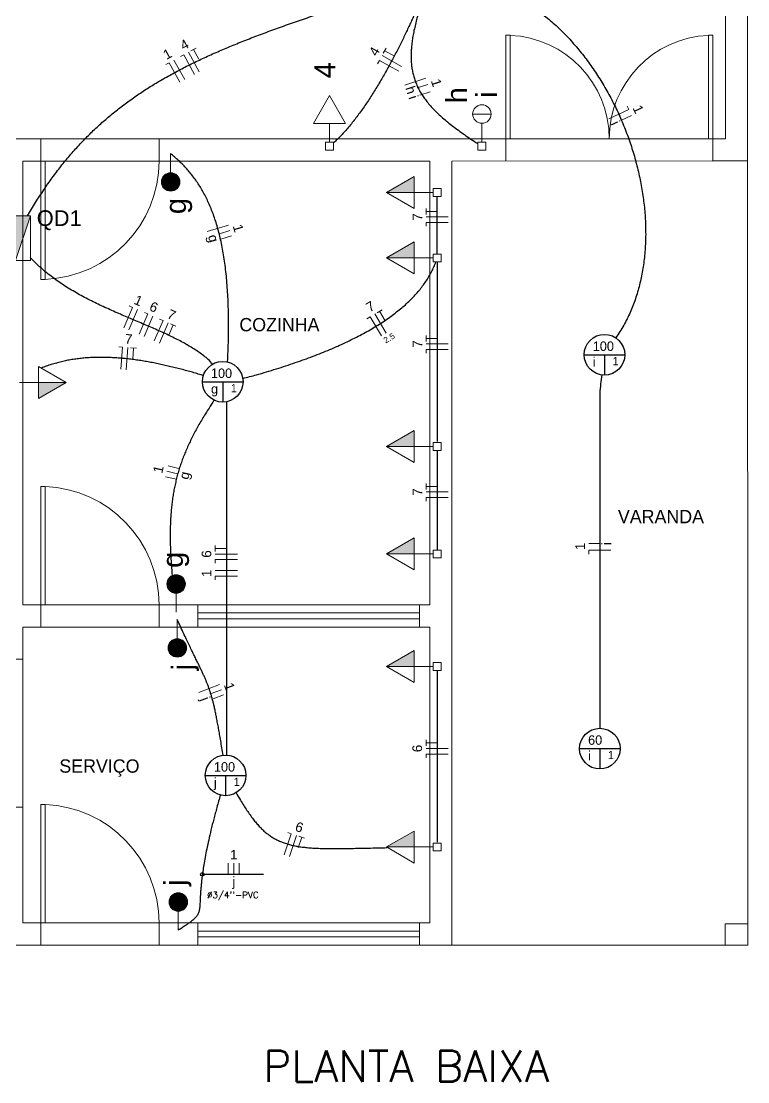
# Model space of a CAD drawing. Header units: millimetres. Extents: x -55.9 to 28.2, y -20.2 to 39.2.
# Drawn here: x -29.36 to -19.53, y 11.3 to 25.64 of the extents above; entities that cross this region are included whole.
import ezdxf

# ---------------------------------------------------------------- set-up
doc = ezdxf.new("R2010")
doc.units = ezdxf.units.MM
doc.header["$MEASUREMENT"] = 0
for name, color, linetype, lineweight in [('Arquitetura', 134, 'Continuous', 5), ('EL-Condutos', 4, 'Continuous', 30), ('EL-Fios', 9, 'Continuous', 20), ('EL-Textos fios', 7, 'Continuous', 20), ('EL-Textos pontos', 5, 'Continuous', 20), ('P-SIMBOL', 5, 'Continuous', 20)]:
    doc.layers.add(name, color=color, linetype=linetype, lineweight=lineweight)
doc.layers.add('luminarias', color=6, linetype='Continuous')
doc.styles.add('Arial', font='arial.ttf')
doc.styles.add('ROMANS', font='ROMANS')
doc.styles.add('txt', font='txt')

msp = doc.modelspace()

# ---------------------------------------------------------------- hatches: boundary and pattern name
at = {"layer": 'P-SIMBOL', "linetype": 'Continuous'}
for points in [[(-27.46, 23.471), (-27.335, 23.471), (-27.335, 23.596), (-27.355, 23.595), (-27.388, 23.584), (-27.409, 23.572), (-27.425, 23.558), (-27.441, 23.537), (-27.454, 23.511), (-27.459, 23.485), (-27.459, 23.471)], [(-27.21, 23.471), (-27.335, 23.471), (-27.335, 23.596), (-27.316, 23.595), (-27.282, 23.584), (-27.261, 23.572), (-27.245, 23.558), (-27.229, 23.537), (-27.217, 23.511), (-27.211, 23.485), (-27.211, 23.471)], [(-24.041, 23.327), (-24.416, 23.327), (-24.041, 23.544)], [(-27.46, 23.471), (-27.335, 23.471), (-27.335, 23.346), (-27.355, 23.347), (-27.388, 23.358), (-27.409, 23.37), (-27.425, 23.384), (-27.441, 23.405), (-27.454, 23.431), (-27.459, 23.457), (-27.459, 23.471)], [(-27.21, 23.471), (-27.335, 23.471), (-27.335, 23.346), (-27.316, 23.347), (-27.282, 23.358), (-27.261, 23.37), (-27.245, 23.384), (-27.229, 23.405), (-27.217, 23.431), (-27.211, 23.457), (-27.211, 23.471)], [(-29.232, 23.012), (-29.432, 23.012), (-29.432, 22.41)], [(-24.041, 22.442), (-24.416, 22.442), (-24.041, 22.659)], [(-29.123, 20.76), (-28.748, 20.76), (-29.123, 20.544)], [(-24.041, 19.893), (-24.416, 19.893), (-24.041, 20.109)], [(-24.041, 18.441), (-24.416, 18.441), (-24.041, 18.657)], [(-27.386, 18.035), (-27.261, 18.035), (-27.261, 18.16), (-27.28, 18.159), (-27.314, 18.148), (-27.335, 18.136), (-27.351, 18.122), (-27.367, 18.101), (-27.38, 18.075), (-27.385, 18.049), (-27.385, 18.035)], [(-27.136, 18.035), (-27.261, 18.035), (-27.261, 18.16), (-27.242, 18.159), (-27.208, 18.148), (-27.187, 18.136), (-27.171, 18.122), (-27.155, 18.101), (-27.142, 18.075), (-27.137, 18.049), (-27.137, 18.035)], [(-27.386, 18.035), (-27.261, 18.035), (-27.261, 17.91), (-27.28, 17.911), (-27.314, 17.922), (-27.335, 17.934), (-27.351, 17.948), (-27.367, 17.969), (-27.38, 17.995), (-27.385, 18.021), (-27.385, 18.035)], [(-27.136, 18.035), (-27.261, 18.035), (-27.261, 17.91), (-27.242, 17.911), (-27.208, 17.922), (-27.187, 17.934), (-27.171, 17.948), (-27.155, 17.969), (-27.142, 17.995), (-27.137, 18.021), (-27.137, 18.035)], [(-27.37, 17.171), (-27.245, 17.171), (-27.245, 17.296), (-27.265, 17.295), (-27.299, 17.284), (-27.32, 17.272), (-27.336, 17.258), (-27.352, 17.237), (-27.364, 17.211), (-27.37, 17.185), (-27.369, 17.171)], [(-27.12, 17.171), (-27.245, 17.171), (-27.245, 17.296), (-27.226, 17.295), (-27.192, 17.284), (-27.171, 17.272), (-27.155, 17.258), (-27.139, 17.237), (-27.127, 17.211), (-27.121, 17.185), (-27.121, 17.171)], [(-27.37, 17.171), (-27.245, 17.171), (-27.245, 17.046), (-27.265, 17.047), (-27.299, 17.058), (-27.32, 17.07), (-27.336, 17.084), (-27.352, 17.105), (-27.364, 17.131), (-27.37, 17.157), (-27.369, 17.171)], [(-27.12, 17.171), (-27.245, 17.171), (-27.245, 17.046), (-27.226, 17.047), (-27.192, 17.058), (-27.171, 17.07), (-27.155, 17.084), (-27.139, 17.105), (-27.127, 17.131), (-27.121, 17.157), (-27.121, 17.171)], [(-24.041, 16.918), (-24.416, 16.918), (-24.041, 17.135)], [(-24.041, 14.479), (-24.416, 14.479), (-24.041, 14.695)], [(-27.357, 13.735), (-27.232, 13.735), (-27.232, 13.86), (-27.251, 13.859), (-27.285, 13.848), (-27.306, 13.836), (-27.322, 13.822), (-27.338, 13.801), (-27.35, 13.775), (-27.356, 13.749), (-27.356, 13.735)], [(-27.107, 13.735), (-27.232, 13.735), (-27.232, 13.86), (-27.212, 13.859), (-27.178, 13.848), (-27.157, 13.836), (-27.141, 13.822), (-27.125, 13.801), (-27.113, 13.775), (-27.107, 13.749), (-27.108, 13.735)], [(-27.357, 13.735), (-27.232, 13.735), (-27.232, 13.61), (-27.251, 13.611), (-27.285, 13.622), (-27.306, 13.634), (-27.322, 13.648), (-27.338, 13.669), (-27.35, 13.695), (-27.356, 13.721), (-27.356, 13.735)], [(-27.107, 13.735), (-27.232, 13.735), (-27.232, 13.61), (-27.212, 13.611), (-27.178, 13.622), (-27.157, 13.634), (-27.141, 13.648), (-27.125, 13.669), (-27.113, 13.695), (-27.107, 13.721), (-27.108, 13.735)]]:
    msp.add_hatch(color=256, dxfattribs=at).paths.add_polyline_path(points)

# ---------------------------------------------------------------- linework, layer by layer
msp.add_line((-26.081, 14.109), (-26.882, 14.109))
msp.add_circle((-26.906, 14.109), 0.0237)
at = {"layer": 'Arquitetura'}
for p, q in [((-19.832, 27.108), (-19.832, 24.053)), ((-19.534, 27.108), (-19.532, 13.153)), ((-29.832, 24.053), (-29.092, 24.053)), ((-29.092, 24.053), (-29.092, 23.753)), ((-27.492, 24.053), (-29.092, 24.053)), ((-27.492, 24.053), (-22.802, 24.053)), ((-27.492, 24.053), (-27.492, 23.753)), ((-22.832, 24.054), (-20.035, 24.053)), ((-22.802, 24.054), (-22.802, 23.754)), ((-20.005, 24.053), (-20.005, 23.753)), ((-20.005, 24.053), (-19.832, 24.053)), ((-29.332, 23.753), (-29.332, 17.753)), ((-29.332, 23.753), (-29.092, 23.753)), ((-27.492, 23.753), (-29.092, 23.753)), ((-27.492, 23.753), (-23.832, 23.753)), ((-23.832, 23.753), (-23.832, 17.753)), ((-23.532, 23.753), (-22.802, 23.754)), ((-23.532, 23.753), (-23.532, 13.153)), ((-22.802, 23.754), (-20.005, 23.753)), ((-20.005, 23.754), (-19.533, 23.754)), ((-29.332, 17.753), (-29.092, 17.753)), ((-29.092, 17.753), (-29.092, 17.453)), ((-27.492, 17.753), (-29.092, 17.753)), ((-27.492, 17.753), (-27.492, 17.453)), ((-27.492, 17.753), (-26.969, 17.753)), ((-26.969, 17.753), (-26.969, 17.453)), ((-26.969, 17.643), (-23.971, 17.643)), ((-23.969, 17.753), (-23.832, 17.753)), ((-23.969, 17.753), (-23.969, 17.453)), ((-26.969, 17.563), (-23.971, 17.563)), ((-29.332, 17.453), (-29.332, 17.019)), ((-29.332, 17.453), (-29.092, 17.453)), ((-27.492, 17.453), (-29.092, 17.453)), ((-27.492, 17.453), (-26.969, 17.453)), ((-23.969, 17.453), (-23.832, 17.453)), ((-23.832, 17.453), (-23.832, 13.453)), ((-29.632, 17.019), (-29.332, 17.019)), ((-29.632, 15.019), (-29.332, 15.019)), ((-29.332, 15.019), (-29.332, 13.453)), ((-29.332, 13.453), (-29.092, 13.453)), ((-29.092, 13.453), (-29.092, 13.153)), ((-27.492, 13.453), (-29.092, 13.453)), ((-27.492, 13.453), (-27.492, 13.153)), ((-27.492, 13.453), (-26.969, 13.453)), ((-26.969, 13.453), (-26.969, 13.153)), ((-26.969, 13.343), (-23.971, 13.343)), ((-23.969, 13.453), (-23.832, 13.453)), ((-23.969, 13.453), (-23.969, 13.153)), ((-26.969, 13.263), (-23.971, 13.263)), ((-29.632, 13.153), (-29.092, 13.153)), ((-27.492, 13.153), (-29.092, 13.153)), ((-27.492, 13.153), (-26.969, 13.153)), ((-23.969, 13.153), (-23.532, 13.153)), ((-23.532, 13.153), (-19.532, 13.153))]:
    msp.add_line(p, q, dxfattribs=at)
at = {"layer": 'Arquitetura', "color": 1}
for p, q in [((-26.969, 17.753), (-23.969, 17.753)), ((-26.969, 17.453), (-23.969, 17.453)), ((-29.332, 15.019), (-29.332, 17.019)), ((-26.969, 13.453), (-23.969, 13.453)), ((-26.969, 13.153), (-23.969, 13.153))]:
    msp.add_line(p, q, dxfattribs=at)
at = {"layer": 'Arquitetura'}
for points in [[(-22.805, 25.453), (-22.745, 25.453), (-22.745, 24.053), (-22.805, 24.053), (-22.805, 25.453)], [(-20.065, 25.453), (-20.005, 25.453), (-20.005, 24.053), (-20.065, 24.053), (-20.065, 25.453)], [(-29.032, 22.153), (-29.092, 22.153), (-29.092, 23.753), (-29.032, 23.753), (-29.032, 22.153)], [(-29.032, 19.353), (-29.092, 19.353), (-29.092, 17.753), (-29.032, 17.753), (-29.032, 19.353)], [(-29.032, 15.053), (-29.092, 15.053), (-29.092, 13.453), (-29.032, 13.453), (-29.032, 15.053)], [(-19.532, 13.153), (-19.837, 13.153), (-19.837, 13.439), (-19.532, 13.439), (-19.532, 13.153)]]:
    msp.add_lwpolyline(points, close=True, dxfattribs=at)
at = {"layer": 'Arquitetura', "color": 8}
for centre, radius, start, end in [((-22.805, 24.053), 1.4, 0, 87.5437), ((-20.005, 24.053), 1.4, 92.4563, 180), ((-29.094, 23.754), 1.602, 272.22, 359.969), ((-29.094, 17.752), 1.602, 0.031, 87.7802), ((-29.094, 13.452), 1.602, 0.031, 87.7802)]:
    msp.add_arc(centre, radius, start, end, dxfattribs=at)
at = {"layer": 'EL-Condutos', "linetype": 'Continuous'}
for points in [[(-29.269, 23.011), (-29.161, 23.192), (-29.05, 23.363), (-28.936, 23.526), (-28.819, 23.681), (-28.698, 23.828), (-28.574, 23.968), (-28.446, 24.1), (-28.314, 24.226), (-28.178, 24.346), (-28.038, 24.46), (-27.894, 24.568), (-27.744, 24.672), (-27.591, 24.771), (-27.432, 24.865), (-27.268, 24.956), (-27.099, 25.044), (-26.925, 25.128), (-26.745, 25.21), (-26.56, 25.29), (-26.368, 25.368), (-26.171, 25.445), (-25.967, 25.521), (-25.757, 25.597), (-25.54, 25.672), (-25.317, 25.748), (-25.086, 25.824), (-24.849, 25.901), (-24.604, 25.98), (-24.352, 26.061), (-24.096, 26.144)], [(-23.56, 26.232), (-23.367, 26.212), (-23.171, 26.172), (-22.981, 26.114), (-22.797, 26.038), (-22.618, 25.946), (-22.447, 25.839), (-22.282, 25.718), (-22.125, 25.584), (-21.976, 25.437), (-21.835, 25.279), (-21.702, 25.111), (-21.578, 24.934), (-21.464, 24.749), (-21.359, 24.557), (-21.264, 24.359), (-21.18, 24.156), (-21.106, 23.949), (-21.044, 23.739), (-20.993, 23.527), (-20.955, 23.314), (-20.928, 23.102), (-20.915, 22.891), (-20.914, 22.682), (-20.928, 22.476), (-20.955, 22.274), (-20.996, 22.078), (-21.052, 21.888), (-21.123, 21.706), (-21.21, 21.532), (-21.316, 21.362)], [(-23.935, 25.972), (-23.96, 25.914), (-23.983, 25.861), (-24.008, 25.805), (-24.034, 25.745), (-24.062, 25.684), (-24.092, 25.619), (-24.123, 25.553), (-24.155, 25.485), (-24.189, 25.415), (-24.224, 25.344), (-24.26, 25.271), (-24.298, 25.198), (-24.337, 25.124), (-24.377, 25.05), (-24.418, 24.975), (-24.46, 24.901), (-24.503, 24.826), (-24.548, 24.753), (-24.593, 24.68), (-24.639, 24.608), (-24.685, 24.537), (-24.733, 24.468), (-24.781, 24.401), (-24.83, 24.335), (-24.879, 24.272), (-24.929, 24.211), (-24.98, 24.153), (-25.031, 24.098), (-25.083, 24.046), (-25.134, 23.998)], [(-23.921, 25.967), (-23.953, 25.867), (-23.98, 25.775), (-24.005, 25.686), (-24.026, 25.6), (-24.045, 25.518), (-24.06, 25.439), (-24.071, 25.363), (-24.079, 25.289), (-24.084, 25.219), (-24.085, 25.15), (-24.082, 25.084), (-24.075, 25.02), (-24.064, 24.958), (-24.049, 24.897), (-24.03, 24.838), (-24.007, 24.78), (-23.98, 24.723), (-23.948, 24.666), (-23.911, 24.611), (-23.87, 24.556), (-23.824, 24.501), (-23.774, 24.446), (-23.718, 24.392), (-23.658, 24.337), (-23.592, 24.281), (-23.521, 24.225), (-23.445, 24.168), (-23.364, 24.11), (-23.277, 24.05), (-23.184, 23.989)], [(-26.566, 21.036), (-26.559, 21.183), (-26.554, 21.341), (-26.552, 21.493), (-26.553, 21.64), (-26.556, 21.78), (-26.561, 21.915), (-26.569, 22.044), (-26.579, 22.168), (-26.592, 22.287), (-26.607, 22.401), (-26.624, 22.51), (-26.643, 22.614), (-26.665, 22.714), (-26.689, 22.809), (-26.715, 22.9), (-26.743, 22.987), (-26.773, 23.07), (-26.805, 23.149), (-26.839, 23.224), (-26.875, 23.296), (-26.913, 23.365), (-26.953, 23.43), (-26.995, 23.492), (-27.038, 23.551), (-27.083, 23.607), (-27.13, 23.661), (-27.179, 23.713), (-27.23, 23.761), (-27.282, 23.808), (-27.335, 23.853)], [(-23.732, 22.495), (-23.732, 22.531), (-23.732, 22.565), (-23.732, 22.597), (-23.732, 22.628), (-23.732, 22.656), (-23.732, 22.683), (-23.732, 22.709), (-23.732, 22.734), (-23.732, 22.757), (-23.732, 22.78), (-23.732, 22.802), (-23.732, 22.823), (-23.732, 22.844), (-23.732, 22.864), (-23.732, 22.885), (-23.732, 22.905), (-23.732, 22.926), (-23.732, 22.946), (-23.732, 22.968), (-23.732, 22.99), (-23.732, 23.012), (-23.732, 23.036), (-23.732, 23.06), (-23.732, 23.086), (-23.732, 23.113), (-23.732, 23.142), (-23.732, 23.172), (-23.732, 23.205), (-23.732, 23.239), (-23.732, 23.275)], [(-26.77, 21.005), (-26.827, 21.07), (-26.887, 21.119), (-26.952, 21.167), (-27.02, 21.212), (-27.092, 21.256), (-27.167, 21.299), (-27.245, 21.34), (-27.326, 21.38), (-27.409, 21.42), (-27.495, 21.458), (-27.582, 21.497), (-27.671, 21.535), (-27.761, 21.573), (-27.853, 21.612), (-27.945, 21.651), (-28.037, 21.691), (-28.13, 21.732), (-28.223, 21.774), (-28.315, 21.817), (-28.407, 21.862), (-28.498, 21.909), (-28.588, 21.958), (-28.676, 22.009), (-28.763, 22.063), (-28.848, 22.119), (-28.93, 22.179), (-29.01, 22.241), (-29.088, 22.307), (-29.162, 22.377), (-29.233, 22.45)], [(-26.36, 20.815), (-26.175, 20.862), (-26.039, 20.902), (-25.906, 20.943), (-25.777, 20.984), (-25.651, 21.027), (-25.529, 21.07), (-25.41, 21.114), (-25.296, 21.159), (-25.184, 21.204), (-25.077, 21.251), (-24.973, 21.298), (-24.873, 21.347), (-24.776, 21.396), (-24.684, 21.446), (-24.595, 21.497), (-24.511, 21.549), (-24.43, 21.602), (-24.353, 21.656), (-24.28, 21.712), (-24.211, 21.768), (-24.146, 21.825), (-24.086, 21.883), (-24.029, 21.942), (-23.976, 22.003), (-23.928, 22.064), (-23.884, 22.126), (-23.844, 22.19), (-23.809, 22.255), (-23.777, 22.321), (-23.75, 22.388)], [(-23.732, 22.39), (-23.732, 22.273), (-23.732, 22.164), (-23.732, 22.062), (-23.732, 21.966), (-23.732, 21.876), (-23.732, 21.79), (-23.732, 21.71), (-23.732, 21.633), (-23.732, 21.561), (-23.732, 21.491), (-23.732, 21.424), (-23.732, 21.359), (-23.732, 21.295), (-23.732, 21.233), (-23.732, 21.171), (-23.732, 21.109), (-23.732, 21.047), (-23.732, 20.984), (-23.732, 20.919), (-23.732, 20.852), (-23.732, 20.783), (-23.732, 20.71), (-23.732, 20.634), (-23.732, 20.554), (-23.732, 20.47), (-23.732, 20.38), (-23.732, 20.285), (-23.732, 20.183), (-23.732, 20.075), (-23.732, 19.959)], [(-26.892, 20.853), (-26.924, 20.862), (-27.001, 20.885), (-27.078, 20.907), (-27.156, 20.928), (-27.234, 20.949), (-27.311, 20.968), (-27.389, 20.986), (-27.467, 21.004), (-27.544, 21.02), (-27.622, 21.034), (-27.699, 21.048), (-27.776, 21.06), (-27.853, 21.07), (-27.929, 21.079), (-28.006, 21.087), (-28.082, 21.092), (-28.157, 21.096), (-28.232, 21.098), (-28.307, 21.098), (-28.381, 21.097), (-28.454, 21.093), (-28.527, 21.087), (-28.599, 21.078), (-28.671, 21.068), (-28.741, 21.055), (-28.811, 21.04), (-28.88, 21.022), (-28.949, 21.002), (-29.016, 20.979), (-29.083, 20.954)], [(-21.505, 20.862), (-21.532, 20.615), (-21.532, 20.406), (-21.532, 20.208), (-21.532, 20.023), (-21.532, 19.847), (-21.532, 19.681), (-21.532, 19.524), (-21.532, 19.374), (-21.532, 19.23), (-21.532, 19.093), (-21.532, 18.96), (-21.532, 18.831), (-21.532, 18.705), (-21.532, 18.581), (-21.532, 18.457), (-21.532, 18.334), (-21.532, 18.21), (-21.532, 18.084), (-21.532, 17.955), (-21.532, 17.823), (-21.532, 17.685), (-21.532, 17.543), (-21.532, 17.393), (-21.532, 17.236), (-21.532, 17.071), (-21.532, 16.896), (-21.532, 16.711), (-21.532, 16.514), (-21.532, 16.306), (-21.532, 16.084)], [(-26.75, 20.522), (-26.816, 20.413), (-26.864, 20.337), (-26.909, 20.263), (-26.952, 20.19), (-26.992, 20.118), (-27.03, 20.047), (-27.065, 19.976), (-27.098, 19.906), (-27.129, 19.836), (-27.157, 19.766), (-27.184, 19.696), (-27.208, 19.626), (-27.23, 19.556), (-27.25, 19.485), (-27.267, 19.413), (-27.283, 19.341), (-27.297, 19.267), (-27.309, 19.193), (-27.319, 19.117), (-27.327, 19.04), (-27.333, 18.961), (-27.338, 18.88), (-27.34, 18.797), (-27.341, 18.712), (-27.341, 18.625), (-27.339, 18.535), (-27.335, 18.443), (-27.33, 18.348), (-27.323, 18.25), (-27.315, 18.149)], [(-26.582, 20.488), (-26.582, 20.265), (-26.582, 20.055), (-26.582, 19.857), (-26.582, 19.671), (-26.582, 19.495), (-26.582, 19.329), (-26.582, 19.171), (-26.582, 19.021), (-26.582, 18.877), (-26.582, 18.74), (-26.582, 18.606), (-26.582, 18.477), (-26.582, 18.351), (-26.582, 18.226), (-26.582, 18.103), (-26.582, 17.979), (-26.582, 17.855), (-26.582, 17.728), (-26.582, 17.599), (-26.582, 17.466), (-26.582, 17.328), (-26.582, 17.185), (-26.582, 17.035), (-26.582, 16.877), (-26.582, 16.711), (-26.582, 16.535), (-26.582, 16.349), (-26.582, 16.151), (-26.582, 15.941), (-26.582, 15.721)], [(-23.732, 19.841), (-23.732, 19.777), (-23.732, 19.717), (-23.732, 19.661), (-23.732, 19.608), (-23.732, 19.558), (-23.732, 19.511), (-23.732, 19.467), (-23.732, 19.424), (-23.732, 19.384), (-23.732, 19.345), (-23.732, 19.308), (-23.732, 19.272), (-23.732, 19.236), (-23.732, 19.201), (-23.732, 19.167), (-23.732, 19.132), (-23.732, 19.097), (-23.732, 19.062), (-23.732, 19.026), (-23.732, 18.988), (-23.732, 18.95), (-23.732, 18.909), (-23.732, 18.867), (-23.732, 18.822), (-23.732, 18.775), (-23.732, 18.725), (-23.732, 18.673), (-23.732, 18.616), (-23.732, 18.557), (-23.732, 18.493)], [(-26.626, 15.719), (-26.643, 15.82), (-26.658, 15.915), (-26.673, 16.002), (-26.687, 16.082), (-26.701, 16.155), (-26.714, 16.223), (-26.726, 16.285), (-26.738, 16.342), (-26.75, 16.396), (-26.762, 16.445), (-26.775, 16.492), (-26.788, 16.536), (-26.801, 16.578), (-26.815, 16.619), (-26.829, 16.659), (-26.845, 16.699), (-26.861, 16.739), (-26.879, 16.78), (-26.899, 16.823), (-26.92, 16.868), (-26.942, 16.915), (-26.966, 16.966), (-26.993, 17.02), (-27.021, 17.078), (-27.052, 17.142), (-27.085, 17.211), (-27.121, 17.286), (-27.16, 17.368), (-27.201, 17.456), (-27.245, 17.553)], [(-23.732, 16.866), (-23.732, 16.755), (-23.732, 16.651), (-23.732, 16.553), (-23.732, 16.461), (-23.732, 16.375), (-23.732, 16.293), (-23.732, 16.216), (-23.732, 16.143), (-23.732, 16.074), (-23.732, 16.007), (-23.732, 15.943), (-23.732, 15.881), (-23.732, 15.82), (-23.732, 15.761), (-23.732, 15.701), (-23.732, 15.642), (-23.732, 15.583), (-23.732, 15.522), (-23.732, 15.46), (-23.732, 15.396), (-23.732, 15.33), (-23.732, 15.261), (-23.732, 15.188), (-23.732, 15.112), (-23.732, 15.031), (-23.732, 14.945), (-23.732, 14.853), (-23.732, 14.756), (-23.732, 14.653), (-23.732, 14.543)], [(-26.45, 15.211), (-26.391, 15.111), (-26.347, 15.04), (-26.304, 14.974), (-26.262, 14.913), (-26.22, 14.856), (-26.179, 14.805), (-26.137, 14.758), (-26.095, 14.715), (-26.051, 14.676), (-26.007, 14.642), (-25.961, 14.61), (-25.914, 14.583), (-25.864, 14.559), (-25.812, 14.538), (-25.757, 14.52), (-25.7, 14.504), (-25.639, 14.491), (-25.574, 14.481), (-25.506, 14.473), (-25.433, 14.466), (-25.356, 14.462), (-25.274, 14.459), (-25.187, 14.458), (-25.094, 14.457), (-24.996, 14.458), (-24.891, 14.46), (-24.781, 14.462), (-24.663, 14.464), (-24.539, 14.467), (-24.407, 14.47)], [(-26.663, 15.182), (-26.71, 15.014), (-26.753, 14.854), (-26.79, 14.708), (-26.821, 14.573), (-26.847, 14.451), (-26.869, 14.339), (-26.887, 14.238), (-26.901, 14.147), (-26.912, 14.065), (-26.92, 13.991), (-26.926, 13.926), (-26.931, 13.868), (-26.934, 13.816), (-26.936, 13.771), (-26.938, 13.731), (-26.94, 13.695), (-26.942, 13.664), (-26.946, 13.637), (-26.951, 13.612), (-26.957, 13.59), (-26.967, 13.569), (-26.979, 13.549), (-26.994, 13.53), (-27.013, 13.51), (-27.036, 13.49), (-27.064, 13.468), (-27.097, 13.444), (-27.136, 13.417), (-27.18, 13.387), (-27.232, 13.353)]]:
    msp.add_spline(points, degree=3, dxfattribs=at)
at = {"layer": 'EL-Fios'}
for p, q in [((-27.062, 25.241), (-26.991, 25.279)), ((-26.954, 25.129), (-27.027, 25.26)), ((-24.46, 25.209), (-24.421, 25.279)), ((-24.309, 25.172), (-24.441, 25.244)), ((-27.145, 24.853), (-27.29, 25.116)), ((-27.202, 25.164), (-27.158, 25.188)), ((-27.014, 24.925), (-27.158, 25.188)), ((-26.948, 24.961), (-27.092, 25.224)), ((-24.537, 25.069), (-24.513, 25.113)), ((-24.251, 24.968), (-24.513, 25.113)), ((-24.214, 25.033), (-24.477, 25.179)), ((-27.399, 25.056), (-27.355, 25.08)), ((-27.211, 24.817), (-27.355, 25.08)), ((-24.17, 24.78), (-23.885, 24.873)), ((-24, 24.742), (-23.857, 24.788)), ((-23.967, 24.643), (-23.825, 24.689)), ((-21.413, 24.324), (-21.141, 24.451)), ((-21.162, 24.496), (-21.141, 24.451)), ((-21.239, 24.306), (-21.103, 24.37)), ((-23.882, 23.032), (-23.882, 23.112)), ((-23.732, 23.072), (-23.882, 23.072)), ((-23.582, 22.997), (-23.882, 22.997)), ((-26.841, 22.8), (-26.554, 22.885)), ((-26.676, 22.77), (-26.533, 22.813)), ((-23.582, 22.922), (-23.882, 22.922)), ((-23.882, 22.872), (-23.882, 22.922)), ((-26.655, 22.698), (-26.511, 22.741)), ((-27.969, 21.499), (-27.851, 21.774)), ((-27.901, 21.469), (-27.782, 21.745)), ((-27.897, 21.794), (-27.851, 21.774)), ((-27.763, 21.41), (-27.644, 21.685)), ((-27.694, 21.38), (-27.575, 21.656)), ((-27.69, 21.705), (-27.644, 21.685)), ((-24.42, 21.427), (-24.574, 21.685)), ((-24.544, 21.702), (-24.475, 21.743)), ((-24.433, 21.594), (-24.51, 21.723)), ((-27.556, 21.321), (-27.438, 21.597)), ((-27.487, 21.291), (-27.369, 21.567)), ((-27.484, 21.616), (-27.438, 21.597)), ((-27.359, 21.4), (-27.3, 21.537)), ((-27.337, 21.553), (-27.263, 21.522)), ((-24.681, 21.621), (-24.638, 21.646)), ((-24.485, 21.388), (-24.638, 21.646)), ((-23.882, 21.315), (-23.882, 21.395)), ((-28.036, 21.239), (-27.987, 21.236)), ((-28.009, 20.937), (-27.987, 21.236)), ((-27.935, 20.931), (-27.912, 21.23)), ((-27.877, 21.227), (-27.797, 21.221)), ((-27.848, 21.075), (-27.837, 21.224)), ((-23.732, 21.355), (-23.882, 21.355)), ((-23.582, 21.28), (-23.882, 21.28)), ((-23.582, 21.205), (-23.882, 21.205)), ((-23.882, 21.155), (-23.882, 21.205)), ((-27.241, 19.524), (-27.387, 19.558)), ((-27.224, 19.597), (-27.37, 19.632)), ((-27.258, 19.451), (-27.405, 19.485)), ((-23.882, 19.314), (-23.882, 19.394)), ((-23.732, 19.354), (-23.882, 19.354)), ((-23.582, 19.279), (-23.882, 19.279)), ((-23.582, 19.204), (-23.882, 19.204)), ((-23.882, 19.154), (-23.882, 19.204)), ((-26.732, 18.475), (-26.732, 18.555)), ((-26.582, 18.515), (-26.732, 18.515)), ((-21.532, 18.58), (-21.682, 18.58)), ((-26.432, 18.44), (-26.732, 18.44)), ((-26.432, 18.365), (-26.732, 18.365)), ((-26.732, 18.315), (-26.732, 18.365)), ((-21.382, 18.49), (-21.682, 18.49)), ((-21.682, 18.44), (-21.682, 18.49)), ((-26.432, 18.215), (-26.732, 18.215)), ((-26.432, 18.14), (-26.732, 18.14)), ((-26.732, 18.09), (-26.732, 18.14)), ((-26.956, 16.569), (-26.675, 16.675)), ((-26.789, 16.552), (-26.648, 16.605)), ((-26.762, 16.482), (-26.622, 16.534)), ((-23.882, 15.846), (-23.882, 15.926)), ((-23.732, 15.886), (-23.882, 15.886)), ((-23.582, 15.811), (-23.882, 15.811)), ((-23.582, 15.736), (-23.882, 15.736)), ((-23.882, 15.686), (-23.882, 15.736)), ((-25.799, 14.375), (-25.704, 14.659)), ((-25.752, 14.675), (-25.704, 14.659)), ((-25.728, 14.351), (-25.633, 14.635)), ((-25.61, 14.469), (-25.562, 14.612)), ((-25.6, 14.624), (-25.524, 14.599)), ((-26.557, 14.109), (-26.557, 14.259)), ((-26.482, 14.109), (-26.482, 14.259)), ((-26.407, 14.109), (-26.407, 14.259))]:
    msp.add_line(p, q, dxfattribs=at)
at = {"layer": 'luminarias'}
for p, q in [((-21.744, 21.134), (-21.195, 21.134)), ((-21.47, 21.134), (-21.47, 20.86)), ((-26.905, 20.769), (-26.356, 20.769)), ((-26.631, 20.769), (-26.631, 20.494)), ((-21.807, 15.809), (-21.258, 15.809)), ((-21.532, 15.809), (-21.532, 15.535)), ((-26.866, 15.447), (-26.317, 15.447)), ((-26.592, 15.447), (-26.592, 15.172))]:
    msp.add_line(p, q, dxfattribs=at)
for centre in [(-21.47, 21.134), (-26.631, 20.769), (-21.532, 15.809), (-26.592, 15.447)]:
    msp.add_circle(centre, 0.275, dxfattribs=at)
at = {"layer": 'P-SIMBOL'}
for p, q in [((-25.403, 24.262), (-25.187, 24.637)), ((-25.187, 24.637), (-24.97, 24.262)), ((-23.252, 24.388), (-23.002, 24.388)), ((-24.97, 24.262), (-25.403, 24.262)), ((-25.187, 24.262), (-25.187, 24.006)), ((-23.127, 24.263), (-23.127, 24.006)), ((-25.24, 24.006), (-25.134, 24.006)), ((-25.24, 23.9), (-25.24, 24.006)), ((-25.134, 24.006), (-25.134, 23.9)), ((-23.18, 24.006), (-23.074, 24.006)), ((-23.18, 23.9), (-23.18, 24.006)), ((-23.074, 24.006), (-23.074, 23.9)), ((-27.335, 23.596), (-27.335, 23.853)), ((-25.134, 23.9), (-25.24, 23.9)), ((-23.074, 23.9), (-23.18, 23.9)), ((-24.416, 23.327), (-24.041, 23.544)), ((-24.041, 23.544), (-24.041, 23.111)), ((-27.21, 23.471), (-27.46, 23.471)), ((-23.785, 23.274), (-23.785, 23.38)), ((-23.785, 23.38), (-23.679, 23.38)), ((-23.679, 23.38), (-23.679, 23.274)), ((-24.416, 23.327), (-24.041, 23.327)), ((-24.041, 23.111), (-24.416, 23.327)), ((-24.041, 23.327), (-23.785, 23.327)), ((-23.679, 23.274), (-23.785, 23.274)), ((-29.232, 23.012), (-29.432, 23.012)), ((-29.232, 23.012), (-29.432, 22.41)), ((-29.232, 23.012), (-29.232, 22.41)), ((-24.416, 22.442), (-24.041, 22.659)), ((-24.041, 22.659), (-24.041, 22.226)), ((-29.232, 22.41), (-29.432, 22.41)), ((-24.416, 22.442), (-24.041, 22.442)), ((-24.041, 22.226), (-24.416, 22.442)), ((-24.041, 22.442), (-23.785, 22.442)), ((-23.785, 22.389), (-23.785, 22.495)), ((-23.785, 22.495), (-23.679, 22.495)), ((-23.679, 22.389), (-23.785, 22.389)), ((-23.679, 22.495), (-23.679, 22.389)), ((-29.123, 20.977), (-28.748, 20.76)), ((-29.123, 20.544), (-29.123, 20.977)), ((-29.123, 20.76), (-29.379, 20.76)), ((-28.748, 20.76), (-29.123, 20.76)), ((-28.748, 20.76), (-29.123, 20.544)), ((-24.416, 19.893), (-24.041, 20.109)), ((-24.041, 20.109), (-24.041, 19.676)), ((-23.785, 19.84), (-23.785, 19.946)), ((-23.785, 19.946), (-23.679, 19.946)), ((-23.679, 19.946), (-23.679, 19.84)), ((-24.416, 19.893), (-24.041, 19.893)), ((-24.041, 19.676), (-24.416, 19.893)), ((-24.041, 19.893), (-23.785, 19.893)), ((-23.679, 19.84), (-23.785, 19.84)), ((-24.416, 18.441), (-24.041, 18.657)), ((-24.041, 18.657), (-24.041, 18.224)), ((-24.416, 18.441), (-24.041, 18.441)), ((-24.041, 18.224), (-24.416, 18.441)), ((-24.041, 18.441), (-23.785, 18.441)), ((-23.785, 18.388), (-23.785, 18.494)), ((-23.785, 18.494), (-23.679, 18.494)), ((-23.679, 18.388), (-23.785, 18.388)), ((-23.679, 18.494), (-23.679, 18.388)), ((-27.386, 18.035), (-27.136, 18.035)), ((-27.261, 17.91), (-27.261, 17.653)), ((-27.245, 17.296), (-27.245, 17.553)), ((-27.12, 17.171), (-27.37, 17.171)), ((-24.416, 16.918), (-24.041, 17.135)), ((-24.041, 17.135), (-24.041, 16.702)), ((-23.785, 16.865), (-23.785, 16.971)), ((-23.785, 16.971), (-23.679, 16.971)), ((-23.679, 16.971), (-23.679, 16.865)), ((-24.416, 16.918), (-24.041, 16.918)), ((-24.041, 16.702), (-24.416, 16.918)), ((-24.041, 16.918), (-23.785, 16.918)), ((-23.679, 16.865), (-23.785, 16.865)), ((-24.416, 14.479), (-24.041, 14.695)), ((-24.041, 14.695), (-24.041, 14.262)), ((-23.785, 14.426), (-23.785, 14.532)), ((-23.785, 14.532), (-23.679, 14.532)), ((-23.679, 14.532), (-23.679, 14.426)), ((-24.416, 14.479), (-24.041, 14.479)), ((-24.041, 14.262), (-24.416, 14.479)), ((-24.041, 14.479), (-23.785, 14.479)), ((-23.679, 14.426), (-23.785, 14.426)), ((-27.357, 13.735), (-27.107, 13.735)), ((-27.232, 13.61), (-27.232, 13.353))]:
    msp.add_line(p, q, dxfattribs=at)
for centre in [(-23.127, 24.388), (-27.335, 23.471), (-27.261, 18.035), (-27.245, 17.171), (-27.232, 13.735)]:
    msp.add_circle(centre, 0.125, dxfattribs=at)

# ---------------------------------------------------------------- texts
at = {"layer": 'Arquitetura', "attachment_point": 7, "line_spacing_factor": 0.798}
for s, insert, char_height, width, style in [('COZINHA ', (-26.406, 21.448), 0.18, 1.728, 'txt'), ('VARANDA', (-21.288, 18.856), 0.18, 1.512, 'txt'), ('SERVIÇO', (-28.84, 15.428), 0.18, 1.512, 'txt'), ('PLANTA BAIXA', (-26.086, 11.305), 0.4236, 6.09984, 'ROMANS')]:
    msp.add_mtext(s, dxfattribs=dict(at, insert=insert, char_height=char_height, width=width, style=style))
at = {"layer": 'EL-Textos fios', "attachment_point": 8, "line_spacing_factor": 0.798, "style": 'Arial'}
for s, insert, char_height, width, rotation in [('4', (-27.118, 25.269), 0.13, 0.156, 28.7224), ('1', (-27.348, 25.143), 0.13, 0.156, 28.7224), ('4', (-24.523, 25.204), 0.13, 0.156, 61.0601), ('1', (-23.803, 24.791), 0.13, 0.156, 288.0488), ('h', (-24.148, 24.693), 0.13, 0.156, 288.0488), ('i', (-24.115, 24.595), 0.13, 0.156, 288.0488), ('1', (-21.071, 24.426), 0.13, 0.156, 295.0045), ('i', (-21.38, 24.24), 0.13, 0.156, 295.0045), ('7', (-23.934, 22.997), 0.13, 0.156, 90.0002), ('1', (-26.483, 22.827), 0.13, 0.156, 286.3758), ('g', (-26.857, 22.678), 0.13, 0.156, 286.3758), ('1', (-27.796, 21.807), 0.13, 0.156, 336.7617), ('6', (-27.589, 21.718), 0.13, 0.156, 336.7617), ('7', (-24.601, 21.73), 0.13, 0.156, 30.8137), ('7', (-27.348, 21.615), 0.13, 0.156, 336.7617), ('7', (-27.908, 21.282), 0.13, 0.156, 355.6234), ('2.5', (-24.36, 21.324), 0.08, 0.288, 30.8137), ('7', (-23.934, 21.28), 0.13, 0.156, 90.0002), ('1', (-27.438, 19.571), 0.13, 0.156, 76.8451), ('g', (-27.048, 19.479), 0.13, 0.156, 76.8451), ('7', (-23.934, 19.279), 0.13, 0.156, 90.0002), ('1', (-21.734, 18.543), 0.13, 0.156, 90.0002), ('i', (-21.376, 18.58), 0.13, 0.156, 90.0002), ('6', (-26.784, 18.44), 0.13, 0.156, 90.0002), ('1', (-26.784, 18.178), 0.13, 0.156, 90.0002), ('1', (-26.6, 16.623), 0.13, 0.156, 290.6214), ('j', (-26.962, 16.447), 0.13, 0.156, 290.6214), ('6', (-23.934, 15.811), 0.13, 0.156, 90.0002), ('6', (-25.616, 14.684), 0.13, 0.156, 341.4714), ('1', (-26.481, 14.31), 0.13, 0.156, 0.0002), ('j', (-26.481, 13.909), 0.13, 0.156, 0.0002)]:
    msp.add_mtext(s, dxfattribs=dict(at, insert=insert, char_height=char_height, width=width, rotation=rotation))
at = {"layer": 'EL-Textos fios', "insert": (-26.494, 13.759), "char_height": 0.08, "width": 0.288, "attachment_point": 8, "line_spacing_factor": 0.798, "style": 'Arial'}
msp.add_mtext("{\\Fromans|c0;\\H1.08333x;Ø3/4''-PVC}", dxfattribs=at)
at = {"layer": 'EL-Textos pontos', "char_height": 0.282, "width": 0.33888, "rotation": 90.0002, "line_spacing_factor": 0.798, "style": 'Arial'}
for s, insert, attachment_point in [('4', (-25.109, 24.98), 8), ('h', (-23.327, 24.532), 7), ('i', (-22.922, 24.605), 7), ('g', (-27.043, 23.254), 9), ('g', (-27.084, 18.252), 7), ('j', (-26.953, 16.954), 9), ('j', (-27.055, 13.952), 7)]:
    msp.add_mtext(s, dxfattribs=dict(at, insert=insert, attachment_point=attachment_point))
at = {"layer": 'EL-Textos pontos', "insert": (-29.146, 22.817), "char_height": 0.2118, "width": 0.76248, "attachment_point": 7, "line_spacing_factor": 0.798, "style": 'Arial'}
msp.add_mtext('QD1', dxfattribs=at)
at = {"layer": 'luminarias', "attachment_point": 1}
for s, insert, char_height, width in [('100', (-21.628, 21.314), 0.1281, 0.40517), ('i', (-21.628, 21.102), 0.128, 0.13988), ('1', (-21.361, 21.102), 0.11, 0.13988), ('100', (-26.79, 20.948), 0.1281, 0.40517), ('g', (-26.789, 20.737), 0.128, 0.13988), ('1', (-26.522, 20.737), 0.11, 0.13988), ('60', (-21.691, 15.989), 0.1281, 0.40517), ('i', (-21.69, 15.777), 0.128, 0.13988), ('1', (-21.423, 15.777), 0.11, 0.13988), ('100', (-26.75, 15.626), 0.1281, 0.40517), ('j', (-26.75, 15.415), 0.128, 0.13988), ('1', (-26.483, 15.415), 0.11, 0.13988)]:
    msp.add_mtext(s, dxfattribs=dict(at, insert=insert, char_height=char_height, width=width))

doc.saveas('drawing.dxf')
